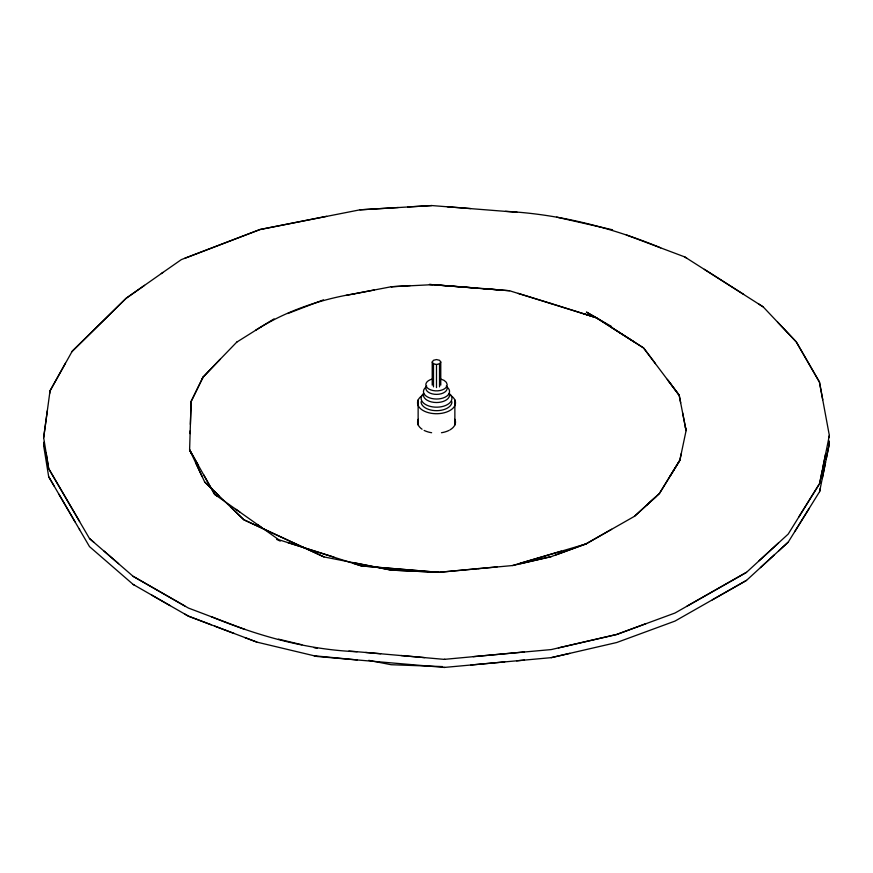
<?xml version="1.0" encoding="UTF-8"?>
<svg xmlns="http://www.w3.org/2000/svg" width="873" height="873" viewBox="0 0 873 873"><rect width="100%" height="100%" fill="white"/><g stroke="black" fill="none" stroke-linecap="round" stroke-linejoin="round"><path stroke-width="1.31" d="M218.97 360.505L203.049 377.125L191.122 401.471L190.107 433.63M218.796 495.537L204.719 482.049L189.605 449.857L190.194 430.771M190.39 424.409L191.122 401.471L203.049 377.125L220.094 359.36M191.078 402.715L191.122 401.471M44.152 441.967L43.65 445.677L48.681 476.702L75.067 521.901M44.01 443.08L43.672 445.776M47.317 410.757L43.65 437.602L48.681 468.637L89.504 538.532L133.165 576.355L184.923 606.048M49.63 393.69L50.023 390.864L65.453 363.223M828.924 437.58L829.35 435.474L819.441 382.047L796.263 341.878L777.494 321.995M825.552 454.167L819.605 483.577L798.664 517.187M822.268 478.557L825.552 462.297M826.109 459.569L829.35 443.539L828.881 440.996M822.268 470.438L819.605 483.577L788.21 534.08L746.535 572.317L675.004 613.021L616.72 634.464L551.212 649.577L473.221 656.638M822.857 467.481L829.35 435.474M794.812 531.537L819.605 491.641L829.35 443.539L828.87 440.963M819.605 491.641L820.293 488.258M646.958 504.921L659.366 493.594L679.86 460.246L681.235 453.644M555.424 555.086L585.816 544.01L634.529 516.281L659.366 493.594L679.86 460.246L686.08 430.662L685.392 427.083M201.816 379.646L203.049 377.125M71.924 351.732L126.116 298.304L162.935 272.441M670.038 476.211L679.86 460.246M778.487 551.081L788.21 542.155L809.14 508.479M439.523 386.848L439.523 363.768L440.767 362.022L439.523 360.287L436.5 359.567L433.477 360.276L432.222 362.033L432.222 385.113M236.779 342.118L260.885 327.004M218.828 360.669L236.899 341.976M760.438 567.636L774.318 554.89M759.084 560.772L778.487 542.973M516.576 660.817L551.212 657.653L616.72 642.517L675.004 621.085L746.535 580.37L788.21 542.155M655.765 496.879L634.529 516.281M144.536 285.34L126.116 298.304L72.372 350.935L50.023 390.864L43.672 437.711M161.319 273.565L181.377 259.587L259.979 229.534L359.916 209.826L398.284 207.512M255.614 330.256C285.307 311.312 319.638 299.515 354.318 293.808M261.027 326.895L274.078 318.863M520.253 563.751L551.212 556.625L586.329 543.715M586.154 543.824L611.613 529.278M687.007 606.146L746.535 572.317M712.303 599.86L746.535 580.37M184.825 258.255L259.979 229.534L326.611 216.308M287.795 313.538L318.056 301.905M317.925 301.96L323.457 299.854M645.856 623.693L616.72 634.464L558.414 647.908M230.799 507.126L243.851 519.773L323.959 556.919L391.148 570.102L438.672 572.339L512.593 565.54L561.383 551.114M520.035 563.325L585.816 544.01M432.222 362.033L433.488 363.768L436.489 364.499L439.523 363.768M512.593 565.54L551.212 556.625M569.807 653.353L551.212 657.653M346.046 295.412L391.159 286.759L410.299 285.58M354.176 293.83L374.179 289.989M478.993 568.53L438.672 572.339L391.148 570.102L353.434 562.627M365.656 652.447L444.226 659.366L524.477 651.945M442.709 666.59L391.148 664.724L368.755 660.337M244.942 637.585L256.946 642.135L317.074 656.485L444.226 667.441L504.692 661.909M470.962 664.997L524.477 660.097M478.535 568.585L497.053 566.904M444.226 659.366L444.892 659.311M444.226 667.441L444.892 667.387M359.916 209.826L431.786 205.559L517.198 212.303M407.833 206.945L431.786 205.559M392.032 286.715L391.159 286.759L432.582 284.653M447.194 206.726L470.754 208.571M439.556 285.176L476.854 288.068M497.697 289.749L429.44 284.434L509.548 290.742L596.226 317.696L634.704 342.238M482.856 288.548L509.548 290.742M505.5 211.331C558.862 214.081 611.362 227.471 660.675 247.823M211.266 616.665C257.688 635.795 306.761 649.774 357.155 651.727M348.884 651.04L380.65 653.735M357.155 659.933L314.084 655.765M400.936 655.503L424.682 657.609M556.668 217.126L612.53 229.795M278.487 639.145L301.894 644.754M314.084 647.679L317.074 648.399M518.104 293.35L551.212 303.542M550.808 303.422L596.226 317.696L643.587 347.956L679.194 395.273L680.678 402.835M287.73 542.537L361.422 565.933L438.672 572.339L361.422 565.933L352.703 563.129M583.502 313.658L596.226 317.696L586.438 312.076L611.591 326.524M333.879 557.094L278.782 539.732L257.393 524.487M626.388 234.957L684.748 256.924L763.177 306.87L796.263 341.878L819.441 382.047L822.748 399.779M234.117 633.46L188.415 616.152L184.923 614.145M244.942 629.455L188.415 608.055L133.165 576.355M211.266 624.817L188.415 616.152L133.165 584.441L89.504 546.618L79.301 529.136M214.583 626.061L256.946 642.135M440.581 379.024L444.062 380.355L446.365 382.363L447.194 384.709A10.683 6.166 0 0 1 437.908 390.831A10.683 6.166 0 0 1 426.188 386.313A10.683 6.166 0 0 1 432.408 379.024M276.632 539.405L280.277 541.096M323.959 556.919L243.851 519.773L204.719 482.049M151.575 595.004L170.017 605.578M133.165 584.441L134.464 585.183M704.336 269.321L743.567 294.299M758.539 303.902L763.177 306.87M610.969 327.059L643.587 347.956L655.459 363.615M684.748 256.924L686.767 258.222M239.791 512.014L214.638 494.369L203.693 474.836M217.191 496.17L214.638 494.369L189.605 449.857L191.34 453.513M236.026 509.363L262.413 528.045M89.504 538.532L93.968 542.373M104.051 551.092L118.619 563.707M449.093 393.439L450.752 394.891A15.376 8.872 0 0 1 447.434 404.592A15.376 8.872 0 0 1 430.64 406.502A15.441 8.916 0 0 1 423.678 393.352M668.38 380.781L679.194 395.273L686.08 430.662L682.642 412.907M667.321 379.373L679.194 395.273M48.681 476.702L54.257 486.261M79.629 529.704L58.906 494.173M79.629 521.519L48.681 468.637L46.171 453.076M197.92 464.567L189.605 449.857M195.814 463.028L202.012 476.309M446.365 385.855L447.194 388.201A10.683 6.166 0 0 1 434.416 394.258A10.683 6.166 0 0 1 426.635 385.844M454.866 399.91L454.866 424.987M440.767 362.022L440.767 385.102M436.489 364.499L436.489 387.579M433.488 363.768L433.488 386.848M418.134 399.921L418.134 424.987M449.933 395A18.966 10.945 0 0 1 449.933 410.506A18.966 10.945 0 0 1 423.067 410.506A18.966 10.945 0 0 1 423.132 395.011M454.866 419.302A18.966 10.945 0 0 1 449.933 429.898M448.973 430.422A18.966 10.945 0 0 1 441.465 432.724M431.622 432.724A18.966 10.945 0 0 1 424.125 430.422M422.052 429.21A18.966 10.945 0 0 1 418.222 419.313M451.93 401.798A15.376 8.872 0 0 1 430.64 409.994A15.441 8.916 0 0 1 421.07 401.787M446.856 386.914A13.04 7.53 0 0 1 448.22 394.825A13.04 7.53 0 0 1 436.511 399.026A13.051 7.541 0 0 1 424.431 394.389A13.04 7.53 0 0 1 426.188 386.914M449.562 395A13.04 7.53 0 0 1 436.511 402.518A13.051 7.541 0 0 1 424.431 397.881A13.04 7.53 0 0 1 423.492 395"/></g></svg>
